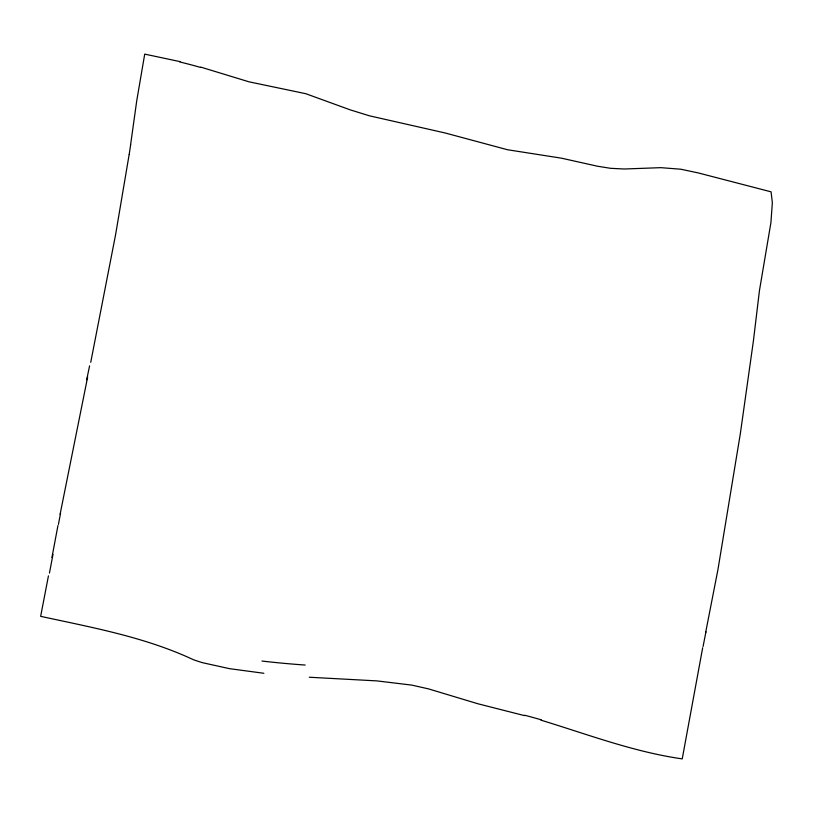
<?xml version="1.0" encoding="UTF-8"?>
<svg xmlns="http://www.w3.org/2000/svg" width="813" height="813" viewBox="0 0 813 813"><rect width="100%" height="100%" fill="white"/><g stroke="black" fill="none" stroke-linecap="round" stroke-linejoin="round"><path stroke-width="1.22" d="M130.568 144.968L136.757 100.629L144.724 54.115L179.978 61.615M129.155 154.531L115.537 234.967L90.731 362.334M51.941 557.484L57.947 525.564M702.686 647.717L682.229 758.885C633.622 751.944 587.738 734.393 541.041 720.186M48.445 575.868L40.65 616.335C92.438 627.585 145.06 637.087 193.403 659.709A77.479 32.774 11.3 0 0 203.037 662.819L229.612 668.682L263.859 673.276M60.091 514.314L87.662 376.947M705.582 632.849L717.96 569.496L740.379 433.38L753.397 340.982L759.454 290.536L770.907 222.701L772.35 202.701L771.059 191.827L698.204 172.905L680.725 169.206L660.817 167.661L624.191 169.002L610.573 168.311L597.372 166.198L561.468 158.179L507.475 149.734L445.382 133.037L369.376 115.792L350.088 109.816L305.81 93.708L248.971 81.808L200.77 67.113M309.306 677.239L376.846 680.888L411.713 685.095L428.563 688.896L477.851 703.753L524.426 715.603M52.987 554.425A579.496 27.652 -78.3 0 1 49.451 573.063M58.424 524.395A330.82 22.937 -77.7 0 1 60.558 513.247M89.593 365.87A160.771 5.976 -77.3 0 1 86.666 379.752M130.629 144.744A105.162 6.534 -78.8 0 1 129.216 154.328M179.836 61.961A232.955 97.997 12 0 1 200.557 67.428M703.093 646.467A147.763 7.205 -77.7 0 1 705.948 631.823M524.619 715.227A353.025 174.673 10.6 0 1 541.275 719.82M305.149 665.044A470.3 216.766 10.9 0 1 261.979 661.05"/></g></svg>
